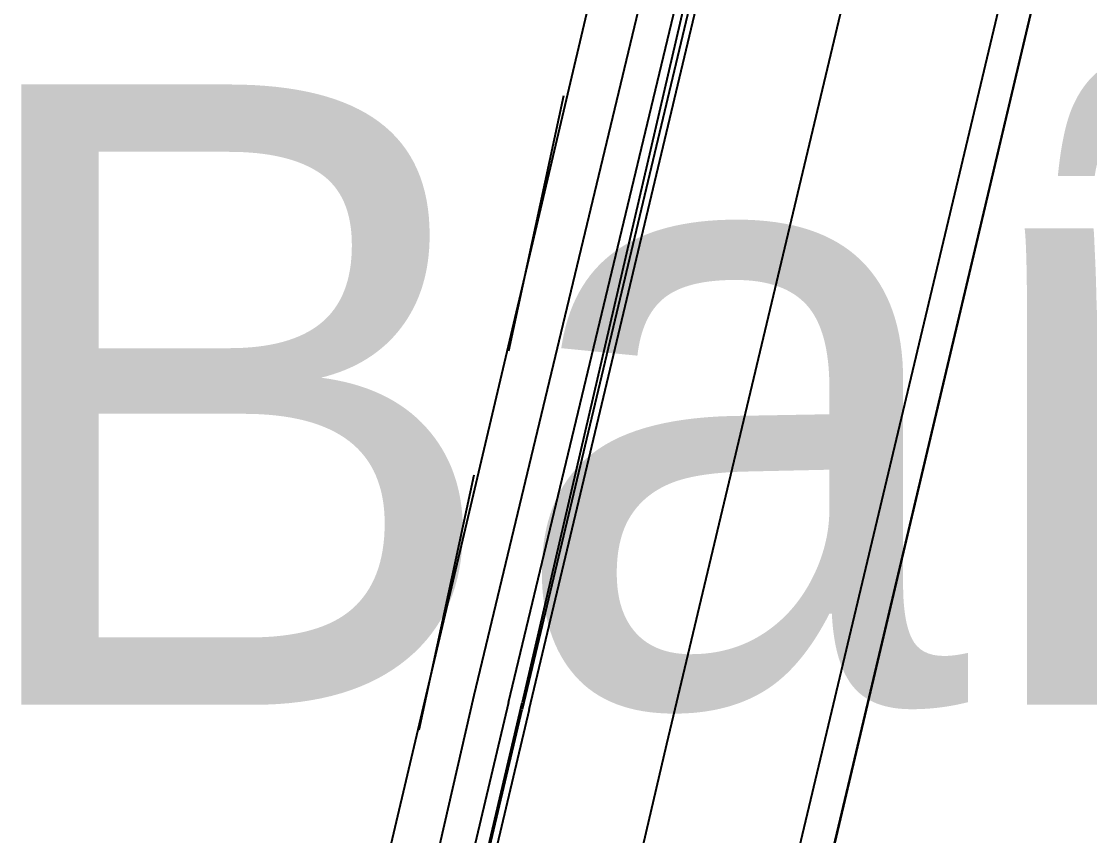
# Model space of a CAD drawing. Header units: feet. Extents: x -84 to 198, y -22 to 181.
# Drawn here: x 113.458 to 115.524, y 62.307 to 63.882 of the extents above; entities that cross this region are included whole.
import ezdxf
from ezdxf.enums import TextEntityAlignment as Align

# ---------------------------------------------------------------- set-up
doc = ezdxf.new("R2010")
doc.units = ezdxf.units.FT
doc.layers.add('A-LINEA', color=7, linetype='CONTINUOUS')
doc.layers.add('A-NOMBRE-ESPACIO', color=2, linetype='CONTINUOUS')

msp = doc.modelspace()

# ---------------------------------------------------------------- linework, layer by layer
at = {"layer": 'A-LINEA'}
for p, q in [((121.84, 91.1111), (114.56, 60.2978)), ((113.8267, 60.8178), (115.48, 67.8444)), ((114.5733, 60.6444), (116.24, 67.6578)), ((114.5067, 63.7378), (114.4, 63.2444)), ((114.3333, 63.0044), (114.2267, 62.5111)), ((114.3333, 62.5778), (113.96, 60.9511))]:
    msp.add_line(p, q, dxfattribs=at)
for points in [[(119.2267, 38.2711), (123.76, 57.4311), (117, 59.0311), (117.1467, 59.6844), (114.56, 60.2978), (115.0667, 62.4444), (118.2, 75.6978), (129.9467, 72.9244)], [(114.4, 62.5644), (114.8, 64.2311), (114.8, 64.2444), (114.8133, 64.2311), (114.4267, 62.5644)], [(114.44, 62.5511), (114.84, 64.2311), (114.8267, 64.2311), (114.4267, 62.5511)], [(114.7467, 64.1911), (114.7467, 64.1778), (114.72, 64.1911), (114.3333, 62.5778)], [(114.2933, 60.7111), (114.7067, 62.4844), (115.0933, 64.1111)], [(114.4, 62.5644), (114, 60.8711), (114, 60.8578), (114.0133, 60.8578), (114.0267, 60.8578), (114.4267, 62.5644)], [(114.44, 62.5511), (114.04, 60.8578), (114.0267, 60.8578), (114.4267, 62.5511)]]:
    msp.add_lwpolyline(points, dxfattribs=at)

# ---------------------------------------------------------------- texts
at = {"layer": 'A-NOMBRE-ESPACIO'}
msp.add_text('Baño', height=1.2, dxfattribs=at).set_placement((115.2, 62.56), align=Align.CENTER)

doc.saveas('drawing.dxf')
